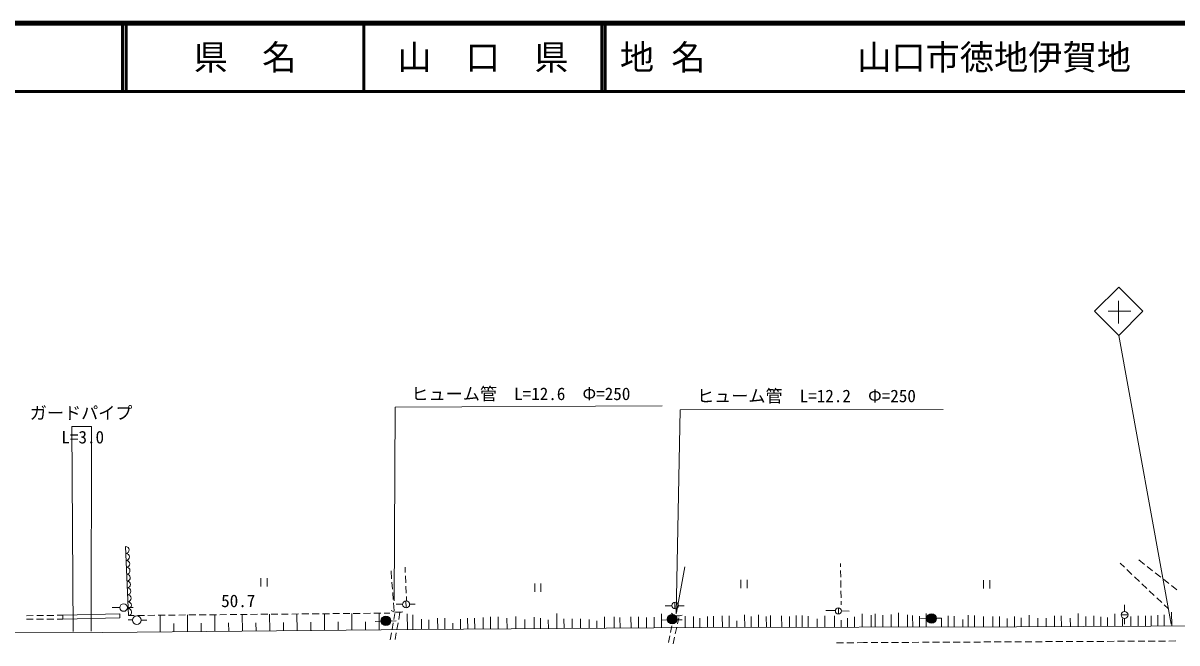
# Model space of a CAD drawing. Units: millimetres, scale not verified. Extents: x 40000 to 680000, y 20000 to 380000.
# Drawn here: x 283212 to 451737, y 289401 to 380000 of the extents above; entities that cross this region are included whole.
import ezdxf
from ezdxf.enums import TextEntityAlignment as Align

# ---------------------------------------------------------------- set-up
doc = ezdxf.new("R2010")
doc.units = ezdxf.units.MM
doc.header["$LTSCALE"] = 1000
for name, color, linetype, lineweight in [('M-BGD', 7, 'Continuous', 13), ('M-STR-HTXT', 7, 'Continuous', 13), ('M-STR-STRC', 7, 'Continuous', 13), ('M-TTL', 2, 'Continuous', 140), ('M-TTL-LINE', 7, 'Continuous', 50)]:
    doc.layers.add(name, color=color, linetype=linetype, lineweight=lineweight)
doc.layers.add('M-TTL-TXT', color=7, linetype='Continuous')
doc.styles.add('ＭＳ ゴシック', font='')
doc.styles.get('ＭＳ ゴシック').set_extended_font_data('MS Gothic')

msp = doc.modelspace()

# ---------------------------------------------------------------- hatches: boundary and pattern name
at = {"layer": 'M-BGD'}
for points in [[(336879, 292564, 0.97359), (335524, 292731, 0.01338), (335520, 292695, 0.41421), (336134, 291950, 0.41421)], [(378713, 292809, 0.97359), (377358, 292976, 0.01338), (377353, 292940, 0.41421), (377968, 292195, 0.41421)], [(416577, 292924, 0.97359), (415222, 293090, 0.01338), (415218, 293054, 0.41421), (415832, 292309, 0.41421)]]:
    msp.add_hatch(color=256, dxfattribs=at).paths.add_polyline_path(points)

# ---------------------------------------------------------------- linework, layer by layer
for p, q in [((298590, 293408), (298187, 303473)), ((338995, 300470), (338995, 300260)), ((338995, 300260), (339023, 299684)), ((378625, 293857), (379842, 300510)), ((402599, 300505), (402589, 301019)), ((402630, 299005), (402610, 300005)), ((444077, 300458), (443460, 301043)), ((445165, 299425), (444440, 300114)), ((446163, 301548), (447010, 300882)), ((447403, 300572), (448188, 299954)), ((317945, 298857), (317945, 297657)), ((318845, 297657), (318845, 298857)), ((336951, 299928), (337042, 298764)), ((339048, 299185), (339097, 298186)), ((388064, 298606), (388064, 297406)), ((388964, 297406), (388964, 298606)), ((402660, 297505), (402640, 298505)), ((423510, 298555), (423510, 297355)), ((424410, 297355), (424410, 298555)), ((446253, 298393), (445528, 299081)), ((448581, 299644), (449367, 299026)), ((449760, 298716), (450545, 298098)), ((337081, 298265), (337159, 297268)), ((337198, 296770), (337276, 295773)), ((339121, 297687), (339170, 296688)), ((357945, 298085), (357945, 296885)), ((358845, 296885), (358845, 298085)), ((402691, 296006), (402670, 297005)), ((447341, 297360), (446616, 298049)), ((448429, 296328), (447704, 297016)), ((450938, 297789), (451724, 297170)), ((337315, 295274), (337405, 294110)), ((338545, 295077), (337693, 295077)), ((339111, 295544), (339161, 294527)), ((339194, 296188), (339222, 295613)), ((339730, 295077), (340486, 295053)), ((378428, 295372), (378421, 294381)), ((402711, 294991), (402701, 295506)), ((444086, 294005), (444096, 294982)), ((449517, 295295), (448792, 295983)), ((450497, 294366), (449880, 294951)), ((284702, 293394), (283702, 293381)), ((286202, 293414), (285202, 293401)), ((287702, 293433), (286702, 293420)), ((288995, 293450), (288202, 293440)), ((297350, 294569), (296230, 294570)), ((298442, 294557), (299277, 294582)), ((298590, 293408), (299446, 293416)), ((299946, 293420), (300946, 293429)), ((301446, 293434), (302446, 293443)), ((302946, 293448), (303946, 293457)), ((303243, 290990), (303219, 293450)), ((304446, 293462), (305446, 293471)), ((305946, 293476), (306946, 293485)), ((307243, 291030), (307218, 293487)), ((307446, 293489), (308445, 293499)), ((308945, 293503), (309945, 293513)), ((310445, 293517), (311445, 293526)), ((311243, 291070), (311218, 293524)), ((311945, 293531), (312945, 293540)), ((313445, 293545), (314445, 293554)), ((314945, 293559), (315945, 293568)), ((315243, 291110), (315218, 293561)), ((316445, 293573), (317445, 293582)), ((317945, 293586), (318945, 293596)), ((319242, 291150), (319218, 293598)), ((319445, 293600), (320445, 293610)), ((320945, 293614), (321945, 293623)), ((322445, 293628), (323445, 293637)), ((323242, 291189), (323218, 293635)), ((323945, 293642), (324945, 293651)), ((325445, 293656), (326445, 293665)), ((326945, 293670), (327945, 293679)), ((327242, 291229), (327218, 293672)), ((328445, 293683), (329445, 293693)), ((329945, 293697), (330945, 293707)), ((331242, 291269), (331217, 293709)), ((331444, 293711), (332444, 293720)), ((332944, 293725), (333944, 293734)), ((334444, 293739), (335444, 293748)), ((335242, 291309), (335217, 293746)), ((335944, 293753), (336800, 293761)), ((337520, 293707), (337367, 292826)), ((338071, 292832), (338263, 293888)), ((339357, 291350), (339334, 293660)), ((340157, 291358), (340136, 293512)), ((355184, 291468), (355171, 293280)), ((361183, 291512), (361167, 293725)), ((369548, 291573), (369536, 293236)), ((376478, 291623), (376463, 293648)), ((377957, 294825), (376982, 294811)), ((378944, 294825), (379787, 294832)), ((379938, 291648), (379926, 293317)), ((381120, 291657), (381108, 293247)), ((383177, 291667), (383174, 293247)), ((384072, 291669), (384068, 293309)), ((385346, 291672), (385342, 293360)), ((386333, 291674), (386329, 293360)), ((388604, 291679), (388600, 293514)), ((389570, 291681), (389566, 293278)), ((390639, 291684), (390635, 293494)), ((391769, 291686), (391766, 293268)), ((392376, 291687), (392372, 293401)), ((394010, 291691), (394006, 293370)), ((395161, 291693), (395157, 293268)), ((396137, 291696), (396134, 293411)), ((397011, 291698), (397007, 293391)), ((397884, 291699), (397881, 293298)), ((400330, 291705), (400327, 293370)), ((401859, 294133), (400436, 294136)), ((401748, 291708), (401745, 293350)), ((402286, 294519), (402298, 293637)), ((402739, 294076), (403846, 294063)), ((405747, 291717), (405743, 293648)), ((407072, 291720), (407068, 293483)), ((407669, 291721), (407664, 293658)), ((408768, 291723), (408764, 293473)), ((410001, 291726), (409997, 293545)), ((411071, 291728), (411066, 293812)), ((412382, 291731), (412379, 293499)), ((413143, 291733), (413139, 293427)), ((414129, 291735), (414126, 293293)), ((415106, 291737), (415102, 293725)), ((418315, 291744), (418311, 293377)), ((419185, 291746), (419182, 293305)), ((421265, 291751), (421261, 293444)), ((422184, 291753), (422180, 293413)), ((423495, 291756), (423492, 293275)), ((424861, 291759), (424858, 293244)), ((425823, 291761), (425819, 293287)), ((428005, 291766), (428002, 293256)), ((430176, 291770), (430172, 293468)), ((433851, 291778), (433848, 293371)), ((434855, 291781), (434851, 293383)), ((437315, 291813), (437306, 293698)), ((438438, 291818), (438430, 293269)), ((439599, 291824), (439591, 293365)), ((442677, 291840), (442668, 293637)), ((443581, 293526), (444592, 293502)), ((444997, 291852), (444990, 293249)), ((446094, 291858), (446086, 293345)), ((447132, 291863), (447124, 293345)), ((447985, 291868), (447977, 293355)), ((448972, 291873), (448964, 293437)), ((449867, 291877), (449858, 293519)), ((450972, 291883), (450962, 293902)), ((284697, 292857), (283697, 292856)), ((286197, 292860), (285197, 292858)), ((287697, 292862), (286697, 292860)), ((289006, 292864), (288197, 292863)), ((299212, 292763), (298557, 292762)), ((300465, 292749), (301278, 292750)), ((305243, 291010), (305231, 292239)), ((309243, 291050), (309231, 292277)), ((313243, 291090), (313230, 292316)), ((317242, 291130), (317230, 292354)), ((321242, 291169), (321230, 292392)), ((325242, 291209), (325230, 292431)), ((329242, 291249), (329230, 292469)), ((333242, 291289), (333230, 292508)), ((334628, 292542), (335635, 292605)), ((336817, 292602), (337711, 292620)), ((337281, 292333), (337109, 291348)), ((337803, 291356), (337982, 292340)), ((341398, 291370), (341383, 292888)), ((342467, 291381), (342452, 292799)), ((343775, 291394), (343759, 293007)), ((344815, 291404), (344799, 293037)), ((346000, 291402), (345993, 292294)), ((347124, 291410), (347113, 292870)), ((348153, 291417), (348141, 293014)), ((349180, 291425), (349169, 293014)), ((350414, 291434), (350402, 293126)), ((351504, 291442), (351491, 293218)), ((352624, 291450), (352612, 293219)), ((353897, 291459), (353886, 293024)), ((356513, 291478), (356503, 292851)), ((357878, 291488), (357865, 293166)), ((358785, 291494), (358774, 293044)), ((359936, 291503), (359927, 292782)), ((362226, 291519), (362216, 292939)), ((363396, 291528), (363386, 292921)), ((364637, 291537), (364627, 292921)), ((365912, 291546), (365902, 292851)), ((367011, 291554), (367003, 292642)), ((368150, 291562), (368138, 293218)), ((370403, 291579), (370392, 293131)), ((372011, 291591), (372000, 293218)), ((373094, 291598), (373082, 293216)), ((374254, 291607), (374243, 293112)), ((375395, 291615), (375384, 293155)), ((376393, 292707), (377400, 292770)), ((377953, 291919), (377757, 290941)), ((378463, 290714), (378675, 291692)), ((378582, 292768), (379476, 292786)), ((378782, 292180), (378971, 293054)), ((382043, 291663), (382033, 293031)), ((387472, 291677), (387470, 292620)), ((399209, 291702), (399206, 292908)), ((402682, 291710), (402680, 292723)), ((403628, 291712), (403626, 293031)), ((404636, 291714), (404633, 293206)), ((414290, 292953), (415297, 293017)), ((416478, 293014), (417373, 293032)), ((417376, 291742), (417373, 293032)), ((420453, 291749), (420451, 292809)), ((426940, 291763), (426938, 292972)), ((428978, 291768), (428975, 293069)), ((431432, 291773), (431429, 293008)), ((432647, 291776), (432645, 293045)), ((436175, 291807), (436169, 293009)), ((440620, 291830), (440613, 293220)), ((441586, 291835), (441580, 293099)), ((443800, 291846), (443795, 292944)), ((444063, 292995), (444096, 292125)), ((337023, 290855), (336851, 289870)), ((337535, 289880), (337713, 290864)), ((377658, 290451), (377462, 289470)), ((378145, 289249), (378357, 290226)), ((402033, 289404), (403033, 289415)), ((403533, 289420), (404533, 289431)), ((405033, 289437), (405954, 289447)), ((405954, 289447), (406558, 289450)), ((407058, 289453), (408058, 289458)), ((408558, 289461), (409558, 289466)), ((410058, 289469), (411058, 289474)), ((411558, 289477), (412558, 289482)), ((413058, 289485), (414058, 289490)), ((414558, 289492), (415558, 289498)), ((416058, 289500), (417058, 289506)), ((417558, 289508), (418558, 289514)), ((419058, 289516), (420058, 289522)), ((420558, 289524), (421558, 289530)), ((422058, 289532), (423058, 289537)), ((423558, 289540), (424558, 289545)), ((425058, 289548), (426058, 289553)), ((426558, 289556), (427558, 289561)), ((428058, 289564), (429058, 289569)), ((429558, 289572), (430558, 289577)), ((431058, 289580), (432058, 289585)), ((432558, 289588), (433558, 289593)), ((434058, 289596), (435058, 289601)), ((435558, 289604), (436558, 289609)), ((437058, 289612), (438058, 289617)), ((438558, 289620), (439558, 289625)), ((440058, 289627), (441058, 289633)), ((441558, 289635), (442558, 289641)), ((443058, 289643), (444058, 289649)), ((444558, 289651), (445558, 289657)), ((446058, 289659), (447058, 289665)), ((447558, 289667), (448558, 289673)), ((449058, 289675), (450058, 289680)), ((450558, 289683), (451558, 289688))]:
    msp.add_line(p, q, dxfattribs=at)
for points in [[(294825, 290906), (340595, 291362), (382302, 291665), (428300, 291766), (477327, 292019), (492059, 292324), (493072, 293599), (493806, 296011), (493369, 302370)], [(225087, 290692), (252691, 290805), (294825, 290906)]]:
    msp.add_lwpolyline(points, dxfattribs=at)
msp.add_lwpolyline([(288995, 293450), (289006, 292864), (297340, 293080), (297361, 293666)], close=True, dxfattribs=at)
for centre, radius in [((297896, 294569), 546), ((339160, 295037), 510), ((378450, 294876), 496), ((299838, 292719), 628), ((402297, 294078), 441), ((444086, 293500), 506)]:
    msp.add_circle(centre, radius, dxfattribs=at)
at = {"layer": 'M-BGD', "lineweight": 25}
for centre in [(336200, 292630), (378033, 292874), (415897, 292989)]:
    msp.add_circle(centre, 683, dxfattribs=at)
at = {"layer": 'M-BGD'}
for centre, radius, start, end in [((298203, 302969), 504, 272.71438, 91.87796), ((298243, 301963), 504, 272.71438, 91.87796), ((298284, 300956), 504, 272.71438, 91.87796), ((298324, 299950), 504, 272.71438, 91.87796), ((298365, 298943), 504, 272.71438, 91.87796), ((298405, 297937), 504, 272.71438, 91.87796), ((298445, 296930), 504, 272.71438, 91.87796), ((298486, 295924), 504, 272.71438, 91.87796), ((298526, 294917), 504, 272.71438, 91.87796), ((298566, 293911), 504, 272.71438, 91.87796), ((338027, 296240), 2364, 243.03837, 286.08096), ((378909, 294843), 1489, 228.02681, 292.76278)]:
    msp.add_arc(centre, radius, start, end, dxfattribs=at)
at = {"layer": 'M-STR-HTXT'}
for points in [[(337401, 295541), (337539, 323876), (376537, 324054)], [(378603, 293642), (379185, 323489), (417589, 323518)], [(290505, 291073), (290334, 321020), (293201, 321020), (293178, 291130)]]:
    msp.add_lwpolyline(points, dxfattribs=at)
at = {"layer": 'M-STR-STRC'}
for p, q in [((439703, 337877), (443239, 341412)), ((443239, 341412), (446774, 337877)), ((443214, 339387), (443214, 336087)), ((443239, 334341), (439703, 337877)), ((441688, 337897), (445024, 337897)), ((446774, 337877), (443239, 334341)), ((450904, 292122), (443239, 334341))]:
    msp.add_line(p, q, dxfattribs=at)
at = {"layer": 'M-TTL'}
msp.add_line((680000, 380000), (40000, 380000), dxfattribs=at)
at = {"layer": 'M-TTL-LINE'}
for p, q in [((297750, 380000), (297750, 370000)), ((298250, 380000), (298250, 370000)), ((333000, 380000), (333000, 370000)), ((367750, 380000), (367750, 370000)), ((368250, 380000), (368250, 370000)), ((40000, 370000), (680000, 370000))]:
    msp.add_line(p, q, dxfattribs=at)

# ---------------------------------------------------------------- texts
at = {"layer": 'M-BGD', "style": 'ＭＳ ゴシック'}
msp.add_text('50.7', height=1833, dxfattribs=at).set_placement((314639, 294084), align=Align.BOTTOM_CENTER)
at = {"layer": 'M-STR-HTXT', "style": 'ＭＳ ゴシック'}
for s, p in [('ヒューム管\u3000L=12.6\u3000Φ=250', (355917, 324346)), ('ヒューム管\u3000L=12.2\u3000Φ=250', (397624, 324037)), ('ガードパイプ', (291687, 321554)), ('L=3.0', (291925, 318011))]:
    msp.add_text(s, height=1833, dxfattribs=at).set_placement(p, align=Align.BOTTOM_CENTER)
at = {"layer": 'M-TTL-TXT', "style": 'ＭＳ ゴシック'}
for s, p in [('県\u3000名', (315625, 375000)), ('山\u3000口\u3000県', (350375, 375000))]:
    msp.add_text(s, height=3666, dxfattribs=at).set_placement(p, align=Align.MIDDLE_CENTER)
for s, p in [('地 名', (370380, 375000)), ('山口市徳地伊賀地', (405024, 375000))]:
    msp.add_text(s, height=3666, dxfattribs=at).set_placement(p, align=Align.MIDDLE_LEFT)

doc.saveas('drawing.dxf')
